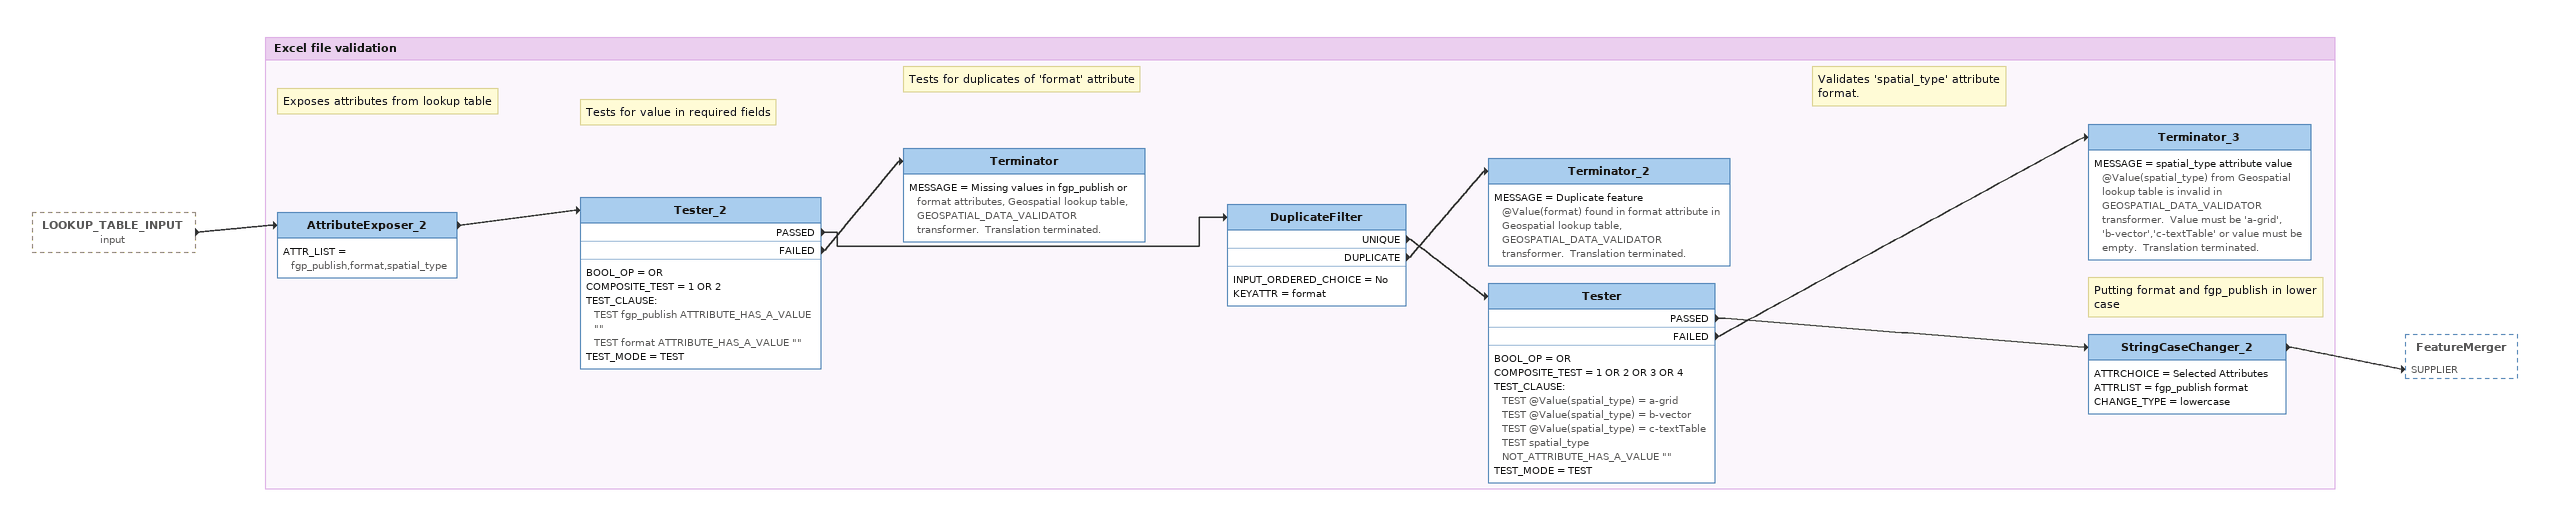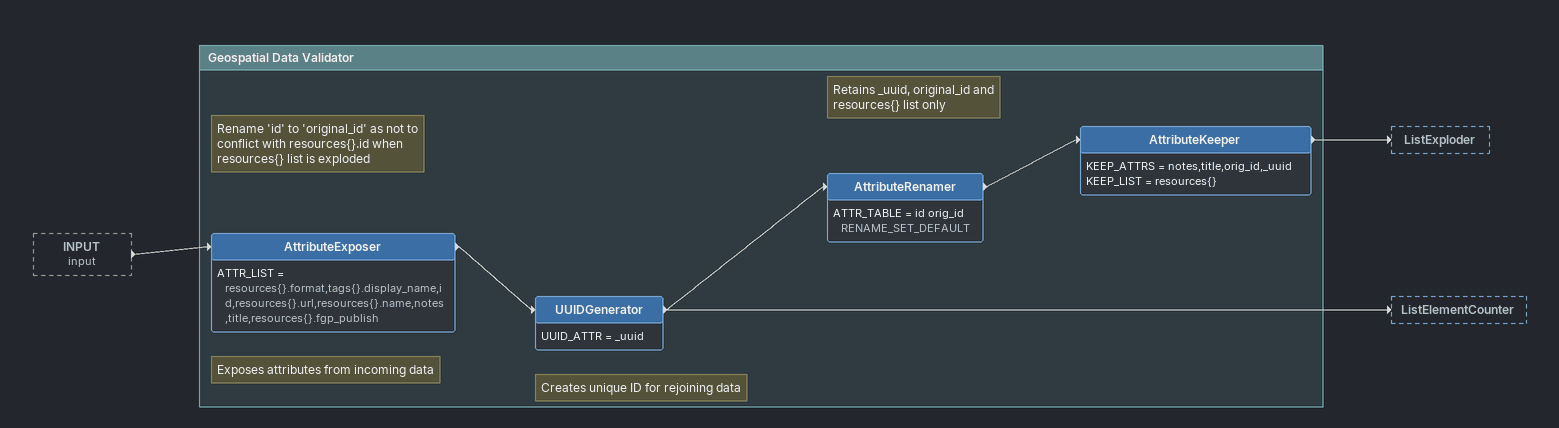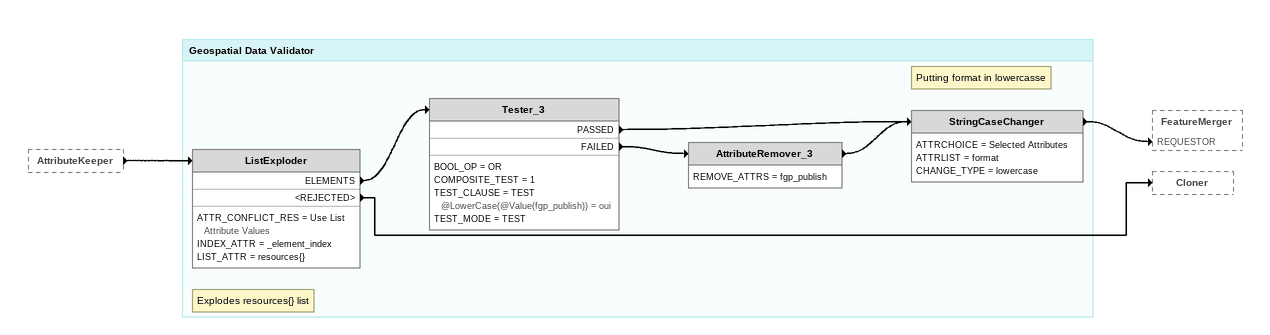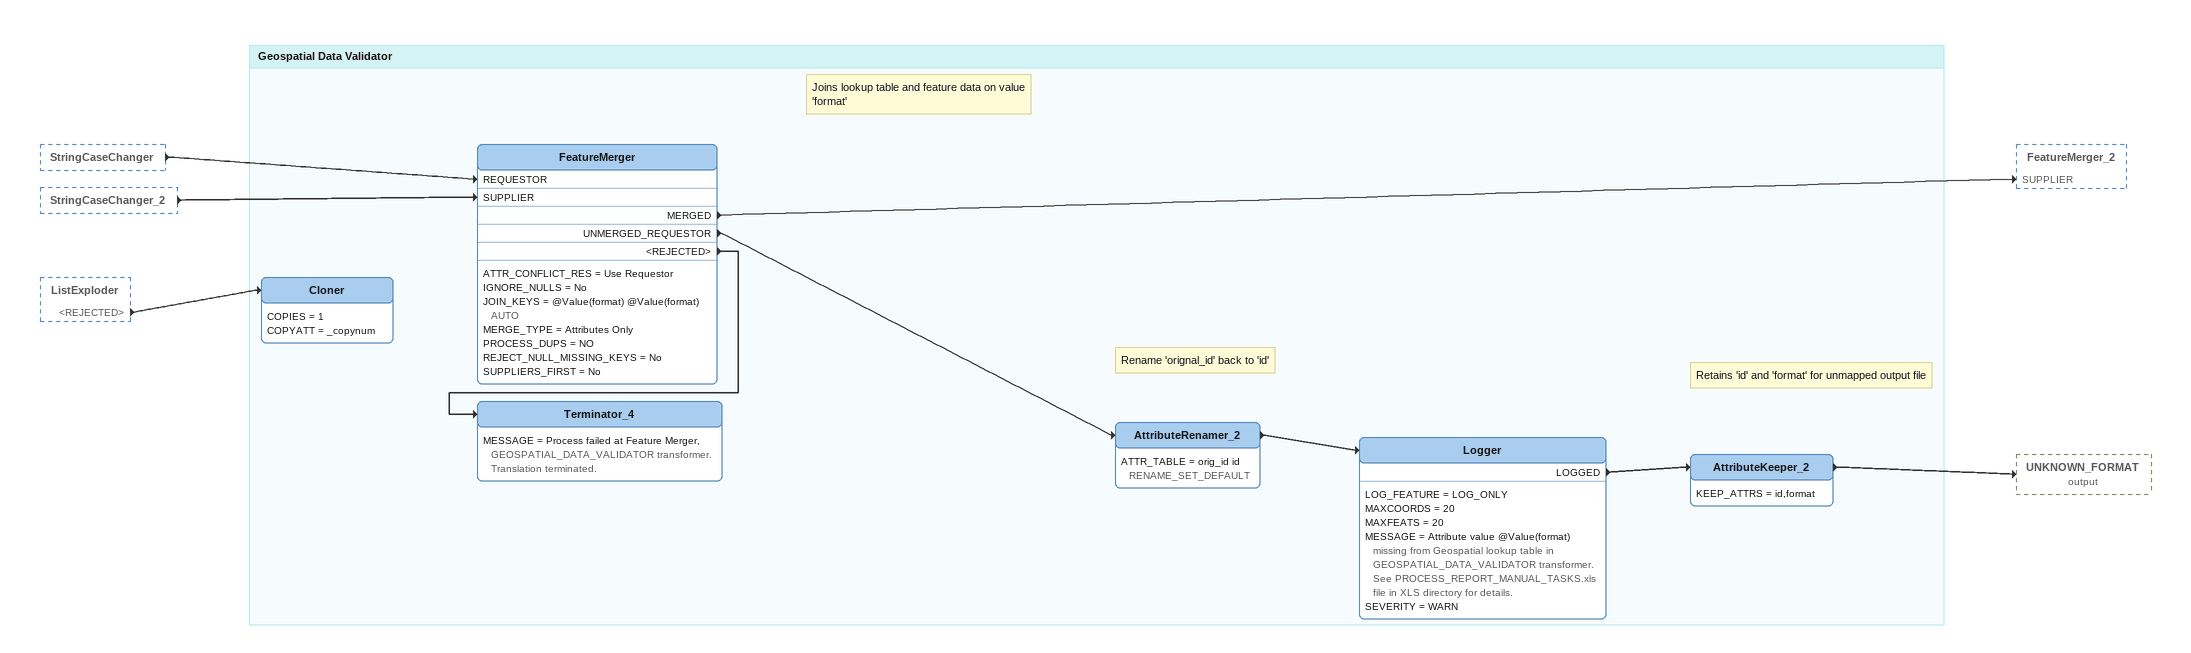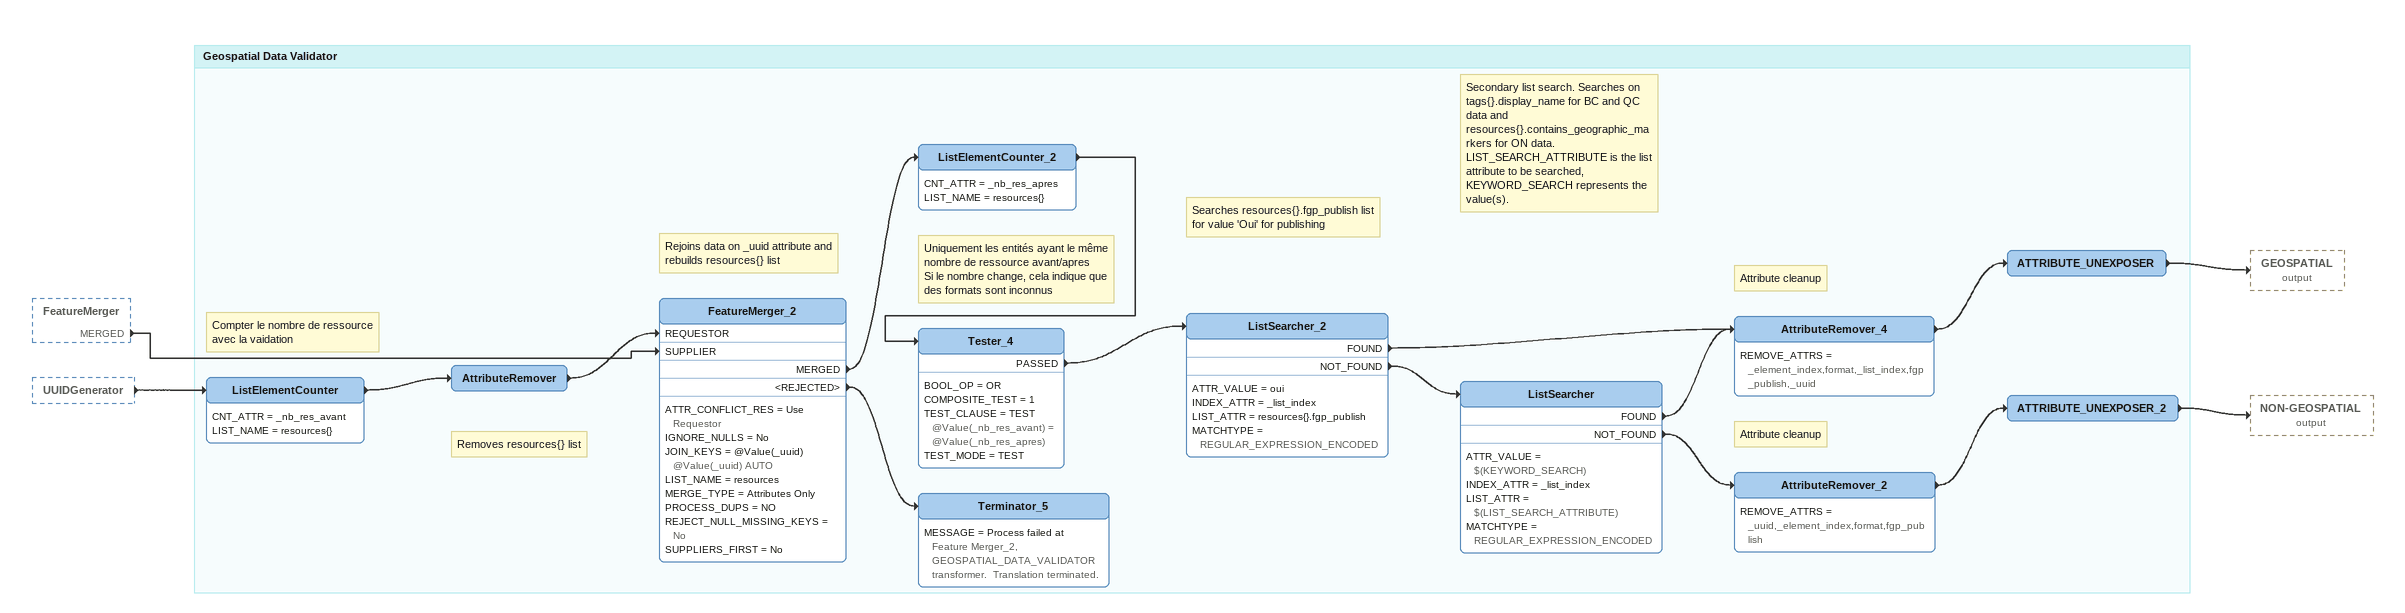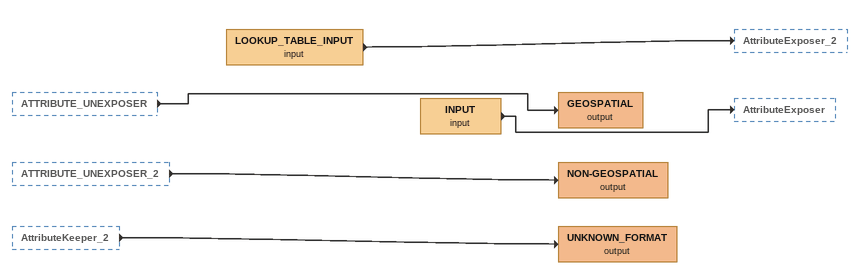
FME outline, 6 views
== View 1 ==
LOOKUP_TABLE_INPUT (input) [outside]
    -> AttributeExposer_2

Bookmark: Excel file validation
Note: Exposes attributes from lookup table
AttributeExposer_2
    ATTR_LIST = fgp_publish,format,spatial_type
    -> Tester_2
Note: Tests for value in required fields
Tester_2
    BOOL_OP = OR
    COMPOSITE_TEST = 1 OR 2
    TEST_CLAUSE:
      TEST fgp_publish ATTRIBUTE_HAS_A_VALUE ""
      TEST format ATTRIBUTE_HAS_A_VALUE ""
    TEST_MODE = TEST
    PASSED -> DuplicateFilter
    FAILED -> Terminator
Terminator
    MESSAGE = Missing values in fgp_publish or format attributes, Geospatial lookup table, GEOSPATIAL_DATA_VALIDATOR transformer.  Translation terminated.
Note: Tests for duplicates of 'format' attribute
DuplicateFilter
    INPUT_ORDERED_CHOICE = No
    KEYATTR = format
    UNIQUE -> Tester
    DUPLICATE -> Terminator_2
Terminator_2
    MESSAGE = Duplicate feature @Value(format) found in format attribute in Geospatial lookup table, GEOSPATIAL_DATA_VALIDATOR transformer.  Translation terminated.
Note: Validates 'spatial_type' attribute format.
Tester
    BOOL_OP = OR
    COMPOSITE_TEST = 1 OR 2 OR 3 OR 4
    TEST_CLAUSE:
      TEST @Value(spatial_type) = a-grid
      TEST @Value(spatial_type) = b-vector
      TEST @Value(spatial_type) = c-textTable
      TEST spatial_type NOT_ATTRIBUTE_HAS_A_VALUE ""
    TEST_MODE = TEST
    PASSED -> StringCaseChanger_2
    FAILED -> Terminator_3
Terminator_3
    MESSAGE = spatial_type attribute value @Value(spatial_type) from Geospatial lookup table is invalid in GEOSPATIAL_DATA_VALIDATOR transformer.  Value must be 'a-grid', 'b-vector','c-textTable' or value must be empty.  Translation terminated.
Note: Putting format and fgp_publish in lower case
StringCaseChanger_2
    ATTRCHOICE = Selected Attributes
    ATTRLIST = fgp_publish format
    CHANGE_TYPE = lowercase
    -> FeatureMerger [SUPPLIER]

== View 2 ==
INPUT (input) [outside]
    -> AttributeExposer

Bookmark: Geospatial Data Validator
Note: Exposes attributes from incoming data
AttributeExposer
    ATTR_LIST = resources{}.format,tags{}.display_name,id,resources{}.url,resources{}.name,notes,title,resources{}.fgp_publish
    -> UUIDGenerator
Note: Creates unique ID for rejoining data
UUIDGenerator
    UUID_ATTR = _uuid
    -> AttributeRenamer
    -> ListElementCounter
Note: Rename 'id' to 'original_id' as not to conflict with resources{}.id when resources{} list is exploded
AttributeRenamer
    ATTR_TABLE = id orig_id RENAME_SET_DEFAULT
    -> AttributeKeeper
Note: Retains _uuid, original_id and resources{} list only
AttributeKeeper
    KEEP_ATTRS = notes,title,orig_id,_uuid
    KEEP_LIST = resources{}
    -> ListExploder

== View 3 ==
AttributeKeeper [outside]
    -> ListExploder

Bookmark: Geospatial Data Validator
Note: Explodes resources{} list
ListExploder
    ATTR_CONFLICT_RES = Use List Attribute Values
    INDEX_ATTR = _element_index
    LIST_ATTR = resources{}
    ELEMENTS -> Tester_3
    <REJECTED> -> Cloner
Tester_3
    BOOL_OP = OR
    COMPOSITE_TEST = 1
    TEST_CLAUSE = TEST @LowerCase(@Value(fgp_publish)) = oui
    TEST_MODE = TEST
    PASSED -> StringCaseChanger
    FAILED -> AttributeRemover_3
AttributeRemover_3
    REMOVE_ATTRS = fgp_publish
    -> StringCaseChanger
Note: Putting format in lowercasse
StringCaseChanger
    ATTRCHOICE = Selected Attributes
    ATTRLIST = format
    CHANGE_TYPE = lowercase
    -> FeatureMerger [REQUESTOR]

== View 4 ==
StringCaseChanger [outside]
    -> FeatureMerger [REQUESTOR]
StringCaseChanger_2 [outside]
    -> FeatureMerger [SUPPLIER]
ListExploder [outside]
    <REJECTED> -> Cloner

Bookmark: Geospatial Data Validator
Note: Joins lookup table and feature data on value 'format'
FeatureMerger
    ATTR_CONFLICT_RES = Use Requestor
    IGNORE_NULLS = No
    JOIN_KEYS = @Value(format) @Value(format) AUTO
    MERGE_TYPE = Attributes Only
    PROCESS_DUPS = NO
    REJECT_NULL_MISSING_KEYS = No
    SUPPLIERS_FIRST = No
    MERGED -> FeatureMerger_2 [SUPPLIER]
    UNMERGED_REQUESTOR -> AttributeRenamer_2
    <REJECTED> -> Terminator_4
Terminator_4
    MESSAGE = Process failed at Feature Merger, GEOSPATIAL_DATA_VALIDATOR transformer.  Translation terminated.
Note: Rename 'orignal_id' back to 'id'
AttributeRenamer_2
    ATTR_TABLE = orig_id id RENAME_SET_DEFAULT
    -> Logger
Logger
    LOG_FEATURE = LOG_ONLY
    MAXCOORDS = 20
    MAXFEATS = 20
    MESSAGE = Attribute value @Value(format) missing from Geospatial lookup table in GEOSPATIAL_DATA_VALIDATOR transformer.  See PROCESS_REPORT_MANUAL_TASKS.xls file in XLS directory for details.
    SEVERITY = WARN
    LOGGED -> AttributeKeeper_2
Note: Retains 'id' and 'format' for unmapped output file
AttributeKeeper_2
    KEEP_ATTRS = id,format
    -> UNKNOWN_FORMAT (output)
Cloner
    COPIES = 1
    COPYATT = _copynum

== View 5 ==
FeatureMerger [outside]
    MERGED -> FeatureMerger_2 [SUPPLIER]
UUIDGenerator [outside]
    -> ListElementCounter

Bookmark: Geospatial Data Validator
Note: Compter le nombre de ressource avec la vaidation
ListElementCounter
    CNT_ATTR = _nb_res_avant
    LIST_NAME = resources{}
    -> AttributeRemover
Note: Removes resources{} list
AttributeRemover
    -> FeatureMerger_2 [REQUESTOR]
Note: Rejoins data on _uuid attribute and rebuilds resources{} list
FeatureMerger_2
    ATTR_CONFLICT_RES = Use Requestor
    IGNORE_NULLS = No
    JOIN_KEYS = @Value(_uuid) @Value(_uuid) AUTO
    LIST_NAME = resources
    MERGE_TYPE = Attributes Only
    PROCESS_DUPS = NO
    REJECT_NULL_MISSING_KEYS = No
    SUPPLIERS_FIRST = No
    MERGED -> ListElementCounter_2
    <REJECTED> -> Terminator_5
ListElementCounter_2
    CNT_ATTR = _nb_res_apres
    LIST_NAME = resources{}
    -> Tester_4
Note: Uniquement les entités ayant le même nombre de ressource avant/apres / Si le nombre change, cela indique que des formats sont inconnus
Tester_4
    BOOL_OP = OR
    COMPOSITE_TEST = 1
    TEST_CLAUSE = TEST @Value(_nb_res_avant) = @Value(_nb_res_apres)
    TEST_MODE = TEST
    PASSED -> ListSearcher_2
Note: Searches resources{}.fgp_publish list for value 'Oui' for publishing
ListSearcher_2
    ATTR_VALUE = oui
    INDEX_ATTR = _list_index
    LIST_ATTR = resources{}.fgp_publish
    MATCHTYPE = REGULAR_EXPRESSION_ENCODED
    FOUND -> AttributeRemover_4
    NOT_FOUND -> ListSearcher
Note: Secondary list search. Searches on tags{}.display_name for BC and QC data and resources{}.contains_geographic_markers for ON data. LIST_SEARCH_ATTRIBUTE is the list attribute to be searched, KEYWORD_SEARCH represents the value(s).
ListSearcher
    ATTR_VALUE = $(KEYWORD_SEARCH)
    INDEX_ATTR = _list_index
    LIST_ATTR = $(LIST_SEARCH_ATTRIBUTE)
    MATCHTYPE = REGULAR_EXPRESSION_ENCODED
    FOUND -> AttributeRemover_4
    NOT_FOUND -> AttributeRemover_2
Note: Attribute cleanup
AttributeRemover_4
    REMOVE_ATTRS = _element_index,format,_list_index,fgp_publish,_uuid
    -> ATTRIBUTE_UNEXPOSER
ATTRIBUTE_UNEXPOSER
    -> GEOSPATIAL (output)
Note: Attribute cleanup
AttributeRemover_2
    REMOVE_ATTRS = _uuid,_element_index,format,fgp_publish
    -> ATTRIBUTE_UNEXPOSER_2
ATTRIBUTE_UNEXPOSER_2
    -> NON-GEOSPATIAL (output)
Terminator_5
    MESSAGE = Process failed at Feature Merger_2, GEOSPATIAL_DATA_VALIDATOR transformer.  Translation terminated.

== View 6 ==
ATTRIBUTE_UNEXPOSER [outside]
    -> GEOSPATIAL (output)
ATTRIBUTE_UNEXPOSER_2 [outside]
    -> NON-GEOSPATIAL (output)
AttributeKeeper_2 [outside]
    -> UNKNOWN_FORMAT (output)
LOOKUP_TABLE_INPUT (input)
    -> AttributeExposer_2
INPUT (input)
    -> AttributeExposer
UNKNOWN_FORMAT (output)
GEOSPATIAL (output)
NON-GEOSPATIAL (output)
